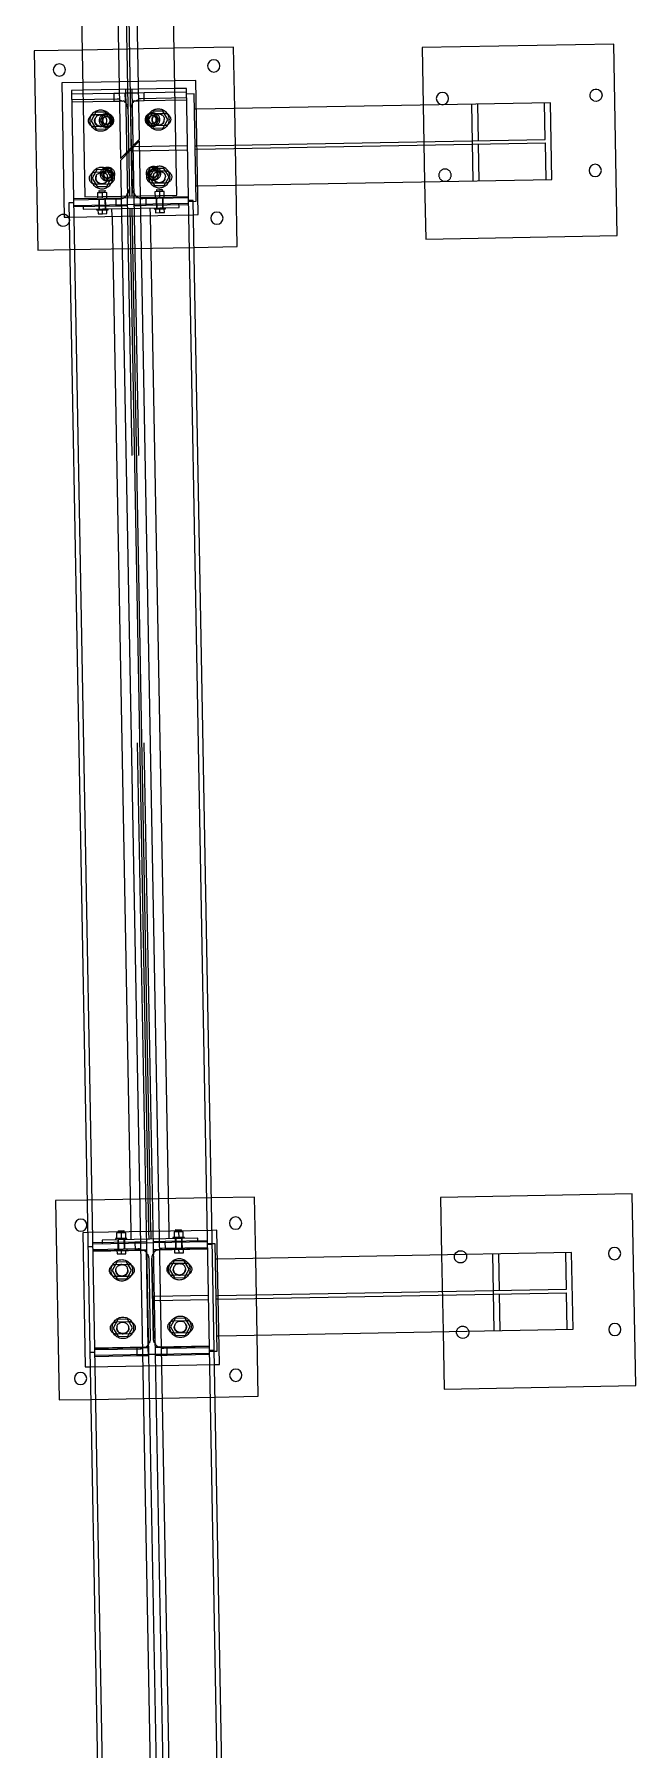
# Model space of a CAD drawing. Header units: millimetres. Extents: x 3476 to 38328, y 1439 to 26921.
# Drawn here: x 18751.9 to 18908.8, y 11278.6 to 11726.1 of the extents above; entities that cross this region are included whole.
import ezdxf

# ---------------------------------------------------------------- set-up
doc = ezdxf.new("R2010")
doc.units = ezdxf.units.MM
doc.header["$LTSCALE"] = 100
doc.header["$MEASUREMENT"] = 0
doc.linetypes.add('ACAD_ISO02W100', pattern=[15, 12, -3])
for name, color, linetype in [('Bouten', 4, 'CONTINUOUS'), ('Platen', 6, 'CONTINUOUS'), ('Profielen', 2, 'CONTINUOUS')]:
    doc.layers.add(name, color=color, linetype=linetype)

msp = doc.modelspace()

# ---------------------------------------------------------------- linework, layer by layer
at = {"layer": 'Bouten', "color": 8, "linetype": 'ACAD_ISO02W100', "ltscale": 0.25}
for p, q in [((18769.84, 11705.02), (18769.03, 11703.56)), ((18769.03, 11703.56), (18769.89, 11702.12)), ((18771.51, 11705.05), (18769.84, 11705.02)), ((18769.89, 11702.12), (18771.57, 11702.15)), ((18772.38, 11703.62), (18771.51, 11705.05)), ((18771.57, 11702.15), (18772.38, 11703.62)), ((18781.83, 11705.24), (18781.02, 11703.78)), ((18781.02, 11703.78), (18781.89, 11702.34)), ((18783.51, 11705.27), (18781.83, 11705.24)), ((18781.89, 11702.34), (18783.56, 11702.37)), ((18784.38, 11703.84), (18783.51, 11705.27)), ((18783.56, 11702.37), (18784.38, 11703.84)), ((18770.09, 11691.03), (18769.28, 11689.56)), ((18769.28, 11689.56), (18770.15, 11688.12)), ((18771.77, 11691.06), (18770.09, 11691.03)), ((18772.63, 11689.62), (18771.77, 11691.06)), ((18771.82, 11688.15), (18772.63, 11689.62)), ((18782.09, 11691.25), (18781.28, 11689.78)), ((18781.28, 11689.78), (18782.14, 11688.34)), ((18783.77, 11691.28), (18782.09, 11691.25)), ((18784.63, 11689.84), (18783.77, 11691.28)), ((18783.82, 11688.37), (18784.63, 11689.84)), ((18770.15, 11688.12), (18771.82, 11688.15)), ((18782.14, 11688.34), (18783.82, 11688.37)), ((18778.11, 11410.97), (18778.14, 11408.97)), ((18778.61, 11383.38), (18778.65, 11381.38)), ((18781.65, 11381.43), (18781.61, 11383.43))]:
    msp.add_line(p, q, dxfattribs=at)
for points in [[(18781.11, 11411.03), (18779.56, 11411), (18778.11, 11410.97), (18767.11, 11410.77)], [(18767.14, 11408.77), (18778.14, 11408.97), (18779.6, 11409), (18781.14, 11409.03)], [(18781.61, 11383.43), (18780.07, 11383.41), (18778.61, 11383.38), (18767.61, 11383.18)], [(18767.65, 11381.18), (18778.65, 11381.38), (18780.11, 11381.41), (18781.65, 11381.43)]]:
    msp.add_lwpolyline(points, dxfattribs=at)
for centre in [(18770.7, 11703.59), (18782.7, 11703.81), (18770.96, 11689.59), (18782.96, 11689.81)]:
    msp.add_circle(centre, 1.85, dxfattribs=at)
at = {"layer": 'Bouten', "color": 8, "linetype": 'ACAD_ISO02W100', "ltscale": 0.25, "extrusion": (5.51888e-15, 5.91091e-16, -1)}
for centre in [(-18770.7, 11703.59), (-18782.7, 11703.81), (-18770.96, 11689.59), (-18782.96, 11689.81)]:
    msp.add_circle(centre, 1, dxfattribs=at)
at = {"layer": 'Platen', "linetype": 'Continuous', "ltscale": 0.25}
for p, q in [((18779.29, 11698.74), (18770.93, 12155.02)), ((18766.02, 12149.93), (18774.38, 11693.65)), ((18764.36, 11721.97), (18751.87, 11721.74)), ((18751.87, 11721.74), (18752.82, 11669.75)), ((18803.86, 11722.69), (18788.36, 11722.41)), ((18804.15, 11706.7), (18803.86, 11722.69)), ((18903.06, 11723.53), (18853.07, 11722.61)), ((18853.07, 11722.61), (18853.34, 11707.6)), ((18903.97, 11673.54), (18903.06, 11723.53)), ((18764.52, 11713.48), (18759.02, 11713.38)), ((18759.02, 11713.38), (18759.66, 11678.38)), ((18764.56, 11711.48), (18761.56, 11711.42)), ((18761.56, 11711.42), (18762.08, 11683.13)), ((18794.01, 11714.02), (18788.52, 11713.92)), ((18791.55, 11711.97), (18788.55, 11711.92)), ((18792.07, 11683.68), (18791.55, 11711.97)), ((18794.66, 11679.02), (18794.01, 11714.02)), ((18774.38, 11693.65), (18779.29, 11698.74)), ((18779.3, 11698.24), (18774.39, 11693.15)), ((18790.11, 11108.34), (18779.3, 11698.24)), ((18774.39, 11693.15), (18785.21, 11103.25)), ((18804.81, 11670.7), (18804.52, 11686.7)), ((18853.71, 11687.61), (18853.98, 11672.62)), ((18762.09, 11682.13), (18760.89, 11682.1)), ((18760.89, 11682.1), (18775.67, 10876.04)), ((18793.29, 11682.7), (18792.09, 11682.68)), ((18808.06, 10876.63), (18793.29, 11682.7)), ((18759.66, 11678.38), (18760.96, 11678.4)), ((18793.36, 11679), (18794.66, 11679.02)), ((18853.98, 11672.62), (18903.97, 11673.54)), ((18752.82, 11669.75), (18761.12, 11669.9)), ((18793.51, 11670.49), (18804.81, 11670.7)), ((18765.66, 11421.95), (18757.36, 11421.8)), ((18757.36, 11421.8), (18758.32, 11369.8)), ((18809.35, 11422.75), (18798.06, 11422.54)), ((18809.65, 11406.75), (18809.35, 11422.75)), ((18907.86, 11423.55), (18857.86, 11422.64)), ((18857.86, 11422.64), (18858.14, 11407.64)), ((18908.77, 11373.56), (18907.86, 11423.55)), ((18765.82, 11413.45), (18764.52, 11413.43)), ((18764.52, 11413.43), (18765.16, 11378.43)), ((18799.51, 11414.07), (18798.21, 11414.04)), ((18800.15, 11379.07), (18799.51, 11414.07)), ((18810.31, 11370.76), (18810.01, 11386.75)), ((18858.51, 11387.64), (18858.78, 11372.65)), ((18765.16, 11378.43), (18766.46, 11378.46)), ((18798.85, 11379.05), (18800.15, 11379.07)), ((18858.78, 11372.65), (18908.77, 11373.56)), ((18758.32, 11369.8), (18766.61, 11369.96)), ((18799.01, 11370.55), (18810.31, 11370.76))]:
    msp.add_line(p, q, dxfattribs=at)
at = {"layer": 'Platen', "color": 8, "linetype": 'ACAD_ISO02W100', "ltscale": 0.25}
for p, q in [((18768.23, 12145.51), (18776.69, 11683.89)), ((18777.44, 11683.91), (18768.98, 12145.52)), ((18788.36, 11722.41), (18764.36, 11721.97)), ((18788.55, 11711.92), (18764.56, 11711.48)), ((18775.68, 11711.68), (18776.2, 11683.38)), ((18777.95, 11683.42), (18777.43, 11711.71)), ((18761.62, 11710.42), (18761.57, 11710.42)), ((18761.6, 11709.02), (18761.64, 11709.02)), ((18761.64, 11709.02), (18773.47, 11709.24)), ((18774.1, 11708.99), (18774.93, 11708.67)), ((18775.7, 11710.68), (18775.61, 11710.68)), ((18777.45, 11710.71), (18775.7, 11710.68)), ((18777.26, 11696.21), (18777.07, 11706.6)), ((18778.29, 11708.73), (18779.1, 11709.08)), ((18779.72, 11709.35), (18791.55, 11709.57)), ((18780.57, 11708.77), (18780.53, 11710.77)), ((18791.57, 11710.97), (18791.53, 11710.97)), ((18791.55, 11709.57), (18791.6, 11709.57)), ((18804.52, 11686.7), (18804.15, 11706.7)), ((18866.38, 11687.84), (18866.01, 11707.83)), ((18867.73, 11698.31), (18867.55, 11707.86)), ((18885.19, 11698.63), (18885.02, 11708.18)), ((18767.89, 11705.74), (18766.66, 11703.51)), ((18766.66, 11703.51), (18767.97, 11701.34)), ((18767.52, 11705.13), (18767.55, 11705.13)), ((18767.55, 11705.13), (18770.79, 11705.19)), ((18770.43, 11705.78), (18767.89, 11705.74)), ((18771.28, 11704.38), (18771.22, 11704.48)), ((18771.25, 11702.72), (18771.3, 11702.81)), ((18771.68, 11703.72), (18771.28, 11704.38)), ((18771.3, 11702.81), (18771.68, 11703.49)), ((18771.86, 11703.61), (18771.31, 11704.53)), ((18771.59, 11702.19), (18771.53, 11702.15)), ((18771.54, 11705.02), (18771.61, 11704.97)), ((18782.1, 11704.58), (18781.72, 11703.9)), ((18781.72, 11703.68), (18782.13, 11703.01)), ((18781.86, 11702.38), (18781.8, 11702.42)), ((18781.81, 11705.2), (18781.87, 11705.24)), ((18782.15, 11704.68), (18782.1, 11704.58)), ((18782.13, 11703.01), (18782.18, 11702.92)), ((18782.52, 11705.4), (18782.55, 11705.41)), ((18782.55, 11705.41), (18785.79, 11705.46)), ((18785.85, 11702.26), (18782.61, 11702.21)), ((18785.43, 11706.06), (18782.89, 11706.01)), ((18786.74, 11703.88), (18785.43, 11706.06)), ((18785.51, 11701.66), (18786.74, 11703.88)), ((18794.15, 11706.52), (18793.65, 11706.51)), ((18770.85, 11701.99), (18767.61, 11701.93)), ((18767.97, 11701.34), (18770.51, 11701.38)), ((18782.97, 11701.61), (18785.51, 11701.66)), ((18794.33, 11696.97), (18885.19, 11698.63)), ((18794.34, 11696.07), (18885.21, 11697.74)), ((18885.38, 11688.19), (18885.21, 11697.74)), ((18777.45, 11685.81), (18777.27, 11695.71)), ((18793.83, 11696.96), (18794.33, 11696.97)), ((18794.34, 11696.07), (18793.84, 11696.06)), ((18867.92, 11687.87), (18867.74, 11697.41)), ((18768.17, 11690.74), (18766.93, 11688.52)), ((18767.83, 11690.13), (18770.1, 11690.17)), ((18770.71, 11690.79), (18768.17, 11690.74)), ((18770.1, 11690.17), (18770.17, 11690.18)), ((18770.17, 11690.18), (18771.07, 11690.19)), ((18770.8, 11690.63), (18770.71, 11690.79)), ((18770.84, 11690.57), (18770.8, 11690.63)), ((18771.76, 11689.03), (18770.84, 11690.57)), ((18771.64, 11690.31), (18771.52, 11690.46)), ((18771.8, 11688.97), (18771.76, 11689.03)), ((18772.02, 11688.61), (18771.8, 11688.97)), ((18771.88, 11689.97), (18771.88, 11689.98)), ((18771.97, 11689.82), (18771.88, 11689.98)), ((18771.88, 11689.97), (18771.91, 11689.96)), ((18782.13, 11689.15), (18781.93, 11688.79)), ((18782.02, 11690.17), (18781.94, 11690)), ((18782.04, 11690.2), (18782.02, 11690.17)), ((18782.02, 11690.17), (18782.02, 11690.16)), ((18782.02, 11690.16), (18782.02, 11690.16)), ((18783.04, 11690.79), (18782.17, 11689.22)), ((18782.36, 11690.66), (18782.22, 11690.48)), ((18782.83, 11690.41), (18783.72, 11690.42)), ((18783.07, 11690.86), (18783.04, 11690.79)), ((18783.16, 11691.02), (18783.07, 11690.86)), ((18785.7, 11691.06), (18783.16, 11691.02)), ((18783.8, 11690.43), (18786.06, 11690.47)), ((18787.02, 11688.88), (18785.7, 11691.06)), ((18785.79, 11686.66), (18787.02, 11688.88)), ((18766.93, 11688.52), (18768.25, 11686.34)), ((18771.12, 11686.99), (18767.89, 11686.93)), ((18768.25, 11686.34), (18770.79, 11686.38)), ((18768.35, 11684.72), (18768.37, 11683.24)), ((18768.74, 11685.25), (18768.75, 11684.73)), ((18769.55, 11684.74), (18769.57, 11683.26)), ((18770.35, 11684.76), (18770.34, 11685.28)), ((18770.77, 11683.29), (18770.75, 11684.77)), ((18770.9, 11688.16), (18770.98, 11688.59)), ((18776.17, 11684.7), (18775.85, 11683.88)), ((18778.28, 11683.92), (18777.92, 11684.73)), ((18786.12, 11687.27), (18782.89, 11687.21)), ((18783.24, 11686.61), (18785.79, 11686.66)), ((18783.34, 11685), (18783.37, 11683.52)), ((18783.73, 11685.52), (18783.74, 11685)), ((18784.54, 11685.02), (18784.57, 11683.54)), ((18785.34, 11685.03), (18785.33, 11685.55)), ((18785.77, 11683.56), (18785.74, 11685.04)), ((18794.02, 11686.51), (18794.52, 11686.52)), ((18762.08, 11683.13), (18762.12, 11683.13)), ((18762.12, 11682.83), (18762.08, 11682.83)), ((18762.11, 11681.43), (18762.15, 11681.43)), ((18773.95, 11683.04), (18762.12, 11682.83)), ((18762.15, 11681.43), (18776.14, 11681.68)), ((18764.61, 11681.47), (18764.62, 11680.47)), ((18764.62, 11680.47), (18789.62, 11680.93)), ((18768.07, 11683.24), (18768.08, 11682.94)), ((18768.12, 11680.54), (18768.13, 11680.24)), ((18768.47, 11680.24), (18768.49, 11679.24)), ((18768.68, 11682.95), (18768.71, 11681.55)), ((18768.71, 11681.55), (18768.72, 11680.55)), ((18768.78, 11682.95), (18768.82, 11680.55)), ((18769.65, 11679.26), (18769.63, 11680.26)), ((18770.42, 11680.58), (18770.38, 11682.98)), ((18770.51, 11681.58), (18770.48, 11682.98)), ((18770.52, 11680.58), (18770.51, 11681.58)), ((18770.81, 11679.29), (18770.79, 11680.29)), ((18771.08, 11682.99), (18771.07, 11683.29)), ((18771.13, 11680.29), (18771.12, 11680.59)), ((18773.11, 11683.33), (18773.15, 11681.33)), ((18774.56, 11683.86), (18779.56, 11683.95)), ((18779.57, 11683.45), (18774.57, 11683.36)), ((18774.67, 11683.36), (18774.57, 11683.31)), ((18791.17, 10866.32), (18776.2, 11683.38)), ((18776.23, 11681.69), (18777.98, 11681.72)), ((18792.92, 10866.35), (18777.95, 11683.42)), ((18778.06, 11681.72), (18792.06, 11681.98)), ((18779.57, 11683.41), (18779.47, 11683.45)), ((18792.03, 11683.38), (18780.2, 11683.16)), ((18781.07, 11681.47), (18781.03, 11683.47)), ((18783.07, 11683.51), (18783.08, 11683.21)), ((18783.12, 11680.81), (18783.13, 11680.51)), ((18783.47, 11680.52), (18783.49, 11679.52)), ((18783.68, 11683.22), (18783.7, 11681.82)), ((18783.7, 11681.82), (18783.72, 11680.82)), ((18783.78, 11683.22), (18783.82, 11680.82)), ((18784.64, 11679.54), (18784.63, 11680.54)), ((18785.42, 11680.85), (18785.38, 11683.25)), ((18785.5, 11681.86), (18785.48, 11683.26)), ((18785.52, 11680.86), (18785.5, 11681.86)), ((18785.8, 11679.56), (18785.78, 11680.56)), ((18786.08, 11683.27), (18786.07, 11683.57)), ((18786.13, 11680.57), (18786.12, 11680.87)), ((18789.62, 11680.93), (18789.6, 11681.93)), ((18792.03, 11683.68), (18792.07, 11683.68)), ((18792.08, 11683.38), (18792.03, 11683.38)), ((18792.06, 11681.98), (18792.1, 11681.98)), ((18761.12, 11669.9), (18793.51, 11670.49)), ((18798.06, 11422.54), (18765.66, 11421.95)), ((18794.55, 11411.98), (18769.55, 11411.52)), ((18769.55, 11411.52), (18769.57, 11410.52)), ((18773.05, 11411.88), (18773.05, 11411.58)), ((18773.32, 11413.37), (18773.35, 11411.89)), ((18773.65, 11411.59), (18773.67, 11410.59)), ((18773.71, 11413.89), (18773.72, 11413.37)), ((18773.75, 11411.59), (18773.8, 11409.19)), ((18774.52, 11413.39), (18774.55, 11411.91)), ((18775.32, 11413.4), (18775.31, 11413.92)), ((18775.4, 11409.22), (18775.35, 11411.62)), ((18775.47, 11410.63), (18775.45, 11411.63)), ((18775.61, 11411.93), (18775.75, 11411.93)), ((18775.75, 11411.93), (18775.72, 11413.41)), ((18776.05, 11411.64), (18776.05, 11411.94)), ((18788.05, 11412.16), (18788.05, 11411.86)), ((18788.32, 11413.64), (18788.35, 11412.16)), ((18788.35, 11412.16), (18788.48, 11412.16)), ((18788.65, 11411.87), (18788.67, 11410.87)), ((18788.71, 11414.17), (18788.72, 11413.65)), ((18788.75, 11411.87), (18788.79, 11409.47)), ((18789.52, 11413.66), (18789.54, 11412.18)), ((18790.32, 11413.68), (18790.31, 11414.2)), ((18790.39, 11409.5), (18790.35, 11411.9)), ((18790.47, 11410.9), (18790.45, 11411.9)), ((18790.61, 11412.2), (18790.74, 11412.21)), ((18790.74, 11412.21), (18790.72, 11413.69)), ((18791.05, 11411.91), (18791.04, 11412.21)), ((18794.57, 11410.98), (18794.55, 11411.98)), ((18767.09, 11409.77), (18765.89, 11409.75)), ((18767.11, 11410.47), (18767.07, 11410.47)), ((18767.1, 11409.07), (18767.14, 11409.07)), ((18781.11, 11410.73), (18767.11, 11410.47)), ((18781.1, 11408.83), (18767.11, 11408.57)), ((18767.14, 11409.07), (18778.97, 11409.29)), ((18773.1, 11409.18), (18773.1, 11408.88)), ((18773.44, 11408.89), (18773.46, 11407.89)), ((18773.67, 11410.59), (18773.7, 11409.19)), ((18774.62, 11407.91), (18774.6, 11408.91)), ((18775.5, 11409.23), (18775.47, 11410.63)), ((18775.78, 11407.93), (18775.76, 11408.93)), ((18776.1, 11408.94), (18776.1, 11409.24)), ((18779.6, 11409.04), (18779.7, 11409)), ((18779.7, 11409), (18780.19, 11408.81)), ((18781.57, 11383.63), (18781.1, 11408.83)), ((18781.2, 11410.73), (18781.11, 11410.73)), ((18781.12, 11408.02), (18781.25, 11407.72)), ((18782.94, 11410.76), (18781.2, 11410.73)), ((18783, 11407.75), (18783.12, 11408.05)), ((18797.03, 11411.02), (18783.03, 11410.76)), ((18797.1, 11409.12), (18783.1, 11408.87)), ((18784.02, 11408.88), (18784.5, 11409.09)), ((18784.5, 11409.09), (18784.6, 11409.13)), ((18785.22, 11409.4), (18797.05, 11409.62)), ((18786.06, 11409.12), (18786.02, 11411.12)), ((18788.09, 11409.46), (18788.1, 11409.16)), ((18788.44, 11409.16), (18788.46, 11408.16)), ((18788.67, 11410.87), (18788.69, 11409.47)), ((18789.62, 11408.18), (18789.6, 11409.18)), ((18790.49, 11409.5), (18790.47, 11410.9)), ((18790.78, 11408.21), (18790.76, 11409.21)), ((18791.1, 11409.21), (18791.09, 11409.51)), ((18797.07, 11411.02), (18797.03, 11411.02)), ((18797.05, 11409.62), (18797.09, 11409.62)), ((18799.08, 11410.56), (18797.08, 11410.52)), ((18798.28, 11410.34), (18797.08, 11410.32)), ((18799.59, 11382.56), (18799.08, 11410.56)), ((18858.14, 11407.64), (18858.51, 11387.64)), ((18871.88, 11387.89), (18871.51, 11407.89)), ((18873.23, 11398.37), (18873.05, 11407.91)), ((18890.69, 11398.69), (18890.51, 11408.23)), ((18773.39, 11405.79), (18772.16, 11403.56)), ((18772.16, 11403.56), (18773.47, 11401.39)), ((18773.02, 11405.18), (18773.05, 11405.18)), ((18773.05, 11405.18), (18776.29, 11405.24)), ((18775.93, 11405.84), (18773.39, 11405.79)), ((18777.24, 11403.66), (18775.93, 11405.84)), ((18776.01, 11401.43), (18777.24, 11403.66)), ((18781.72, 11406.64), (18782.1, 11385.84)), ((18782.95, 11385.86), (18782.57, 11406.66)), ((18782.57, 11406.66), (18782.95, 11385.86)), ((18788.39, 11406.06), (18787.15, 11403.84)), ((18787.15, 11403.84), (18788.47, 11401.66)), ((18788.02, 11405.46), (18788.05, 11405.46)), ((18788.05, 11405.46), (18791.29, 11405.51)), ((18791.34, 11402.32), (18788.11, 11402.26)), ((18790.93, 11406.11), (18788.39, 11406.06)), ((18792.24, 11403.93), (18790.93, 11406.11)), ((18791.01, 11401.71), (18792.24, 11403.93)), ((18799.65, 11406.57), (18799.15, 11406.56)), ((18810.01, 11386.75), (18809.65, 11406.75)), ((18776.35, 11402.04), (18773.11, 11401.98)), ((18773.47, 11401.39), (18776.01, 11401.43)), ((18788.47, 11401.66), (18791.01, 11401.71)), ((18799.82, 11397.02), (18890.69, 11398.69)), ((18783.2, 11396.77), (18782.83, 11396.76)), ((18782.83, 11396.76), (18782.84, 11395.76)), ((18782.84, 11395.76), (18783.22, 11395.77)), ((18783.33, 11396.77), (18783.2, 11396.77)), ((18783.22, 11395.77), (18783.34, 11395.77)), ((18797.32, 11397.02), (18783.33, 11396.77)), ((18783.34, 11395.77), (18797.34, 11396.02)), ((18799.32, 11397.01), (18799.82, 11397.02)), ((18799.84, 11396.12), (18799.34, 11396.11)), ((18799.84, 11396.12), (18890.7, 11397.79)), ((18873.42, 11387.92), (18873.24, 11397.47)), ((18890.88, 11388.24), (18890.7, 11397.79)), ((18773.66, 11390.79), (18772.43, 11388.57)), ((18773.33, 11390.18), (18776.56, 11390.24)), ((18776.2, 11390.84), (18773.66, 11390.79)), ((18777.52, 11388.66), (18776.2, 11390.84)), ((18788.66, 11391.07), (18787.43, 11388.84)), ((18788.32, 11390.46), (18791.56, 11390.52)), ((18791.2, 11391.11), (18788.66, 11391.07)), ((18792.51, 11388.93), (18791.2, 11391.11)), ((18791.28, 11386.71), (18792.51, 11388.93)), ((18772.43, 11388.57), (18773.74, 11386.39)), ((18776.62, 11387.04), (18773.39, 11386.98)), ((18773.74, 11386.39), (18776.29, 11386.43)), ((18776.29, 11386.43), (18777.52, 11388.66)), ((18781.67, 11384.75), (18781.55, 11384.44)), ((18783.55, 11384.48), (18783.42, 11384.78)), ((18787.43, 11388.84), (18788.74, 11386.66)), ((18791.62, 11387.32), (18788.38, 11387.26)), ((18788.74, 11386.66), (18791.28, 11386.71)), ((18799.52, 11386.56), (18800.02, 11386.57)), ((18767.59, 11382.18), (18766.39, 11382.15)), ((18767.57, 11383.38), (18781.57, 11383.63)), ((18767.62, 11382.88), (18767.58, 11382.88)), ((18767.6, 11381.48), (18767.64, 11381.48)), ((18779.45, 11383.09), (18767.62, 11382.88)), ((18767.64, 11381.48), (18781.64, 11381.73)), ((18780.17, 11383.41), (18780.07, 11383.36)), ((18780.65, 11383.62), (18780.17, 11383.41)), ((18781.73, 11381.74), (18783.48, 11381.77)), ((18783.48, 11381.77), (18783.56, 11381.77)), ((18783.56, 11381.77), (18797.56, 11382.03)), ((18783.57, 11383.67), (18797.56, 11383.93)), ((18784.97, 11383.5), (18784.48, 11383.69)), ((18785.07, 11383.46), (18784.97, 11383.5)), ((18797.53, 11383.43), (18785.7, 11383.21)), ((18797.57, 11383.43), (18797.53, 11383.43)), ((18797.56, 11382.03), (18797.6, 11382.03)), ((18798.79, 11382.75), (18797.59, 11382.73)), ((18797.59, 11382.53), (18799.59, 11382.56)), ((18766.61, 11369.96), (18799.01, 11370.55))]:
    msp.add_line(p, q, dxfattribs=at)
for points in [[(18791.53, 11710.97), (18780.53, 11710.77), (18779.07, 11710.74), (18777.53, 11710.71)], [(18777.57, 11708.71), (18779.11, 11708.74), (18780.57, 11708.77), (18791.57, 11708.97)], [(18771.22, 11704.48), (18770.88, 11705.04), (18770.64, 11705.43), (18770.43, 11705.78)], [(18770.43, 11705.78), (18770.64, 11705.43), (18770.88, 11705.04), (18771.22, 11704.48)], [(18770.51, 11701.38), (18770.71, 11701.74), (18770.93, 11702.14), (18771.25, 11702.72)], [(18771.68, 11703.49), (18771.74, 11703.61), (18771.68, 11703.72)], [(18781.72, 11703.9), (18781.66, 11703.79), (18781.72, 11703.68)], [(18782.89, 11706.01), (18782.69, 11705.66), (18782.47, 11705.26), (18782.15, 11704.68)], [(18782.18, 11702.92), (18782.52, 11702.35), (18782.76, 11701.96), (18782.97, 11701.61)], [(18770.75, 11684.77), (18769.55, 11684.74), (18768.35, 11684.72)], [(18770.79, 11686.38), (18771.61, 11687.86), (18771.77, 11688.15)], [(18782.2, 11688.34), (18782.37, 11688.06), (18783.24, 11686.61)], [(18785.74, 11685.04), (18784.54, 11685.02), (18783.34, 11685)], [(18762.15, 11681.13), (18773.15, 11681.33), (18774.61, 11681.36), (18776.15, 11681.38)], [(18778.07, 11681.42), (18779.61, 11681.45), (18781.07, 11681.47), (18792.07, 11681.68)], [(18768.49, 11679.24), (18769.65, 11679.26), (18770.81, 11679.29)], [(18783.49, 11679.52), (18784.64, 11679.54), (18785.8, 11679.56)], [(18775.72, 11413.41), (18774.52, 11413.39), (18773.32, 11413.37)], [(18797.02, 11411.32), (18786.02, 11411.12), (18784.56, 11411.09), (18783.02, 11411.06)], [(18790.72, 11413.69), (18789.52, 11413.66), (18788.32, 11413.64)], [(18773.46, 11407.89), (18774.62, 11407.91), (18775.78, 11407.93)], [(18783.06, 11409.06), (18784.6, 11409.09), (18786.06, 11409.12), (18797.06, 11409.32)], [(18788.46, 11408.16), (18789.62, 11408.18), (18790.78, 11408.21)]]:
    msp.add_lwpolyline(points, dxfattribs=at)
at = {"layer": 'Platen', "linetype": 'Continuous', "ltscale": 0.25, "extrusion": (6.81364e-14, 9.8128e-14, -1)}
for centre in [(-18758.4, 11716.76, 0), (-18798.68, 11717.81, 0), (-18804.43, 11376.25, 0)]:
    msp.add_circle(centre, 1.6, dxfattribs=at)
at = {"layer": 'Platen', "color": 8, "linetype": 'ACAD_ISO02W100', "ltscale": 0.25}
for centre in [(18784.21, 11703.83), (18769.2, 11703.56), (18774.7, 11403.61), (18789.7, 11403.89), (18774.97, 11388.61), (18789.97, 11388.89)]:
    msp.add_circle(centre, 2.8, dxfattribs=at)
at = {"layer": 'Platen', "linetype": 'Continuous', "ltscale": 0.25, "extrusion": (5.51888e-15, 5.91091e-16, -1)}
for centre in [(-18858.35, 11709.31), (-18898.21, 11690.55), (-18764, 11415.41), (-18804.39, 11415.96), (-18763.94, 11375.4)]:
    msp.add_circle(centre, 1.6, dxfattribs=at)
at = {"layer": 'Platen', "color": 8, "linetype": 'ACAD_ISO02W100', "ltscale": 0.25, "extrusion": (5.51888e-15, 5.91091e-16, -1)}
msp.add_circle((-18859.02, 11689.32), 1.6, dxfattribs=at)
at = {"layer": 'Platen', "linetype": 'Continuous', "ltscale": 0.25, "extrusion": (-5.70987e-14, -9.69458e-14, -1)}
for centre in [(-18799.52, 11678.11, 0), (-18903.33, 11388.19, 0)]:
    msp.add_circle(centre, 1.6, dxfattribs=at)
at = {"layer": 'Platen', "linetype": 'Continuous', "ltscale": 0.25, "extrusion": (2.60442e-14, 1.14666e-13, -1)}
msp.add_circle((-18903.26, 11407.99, 0), 1.6, dxfattribs=at)
at = {"layer": 'Platen', "linetype": 'Continuous', "ltscale": 0.25, "extrusion": (5.51888e-15, 5.91091e-16, -1)}
for centre, start, end in [((-18898.44, 11710.16), 291.45, 111.45), ((-18898.39, 11710.18), 113.5169, 288.9131), ((-18759.42, 11677.57), 187.8273, 98.1803), ((-18759.42, 11677.57), 148.0116, 170.0727), ((-18863.63, 11387.45), 168.577, 9.323)]:
    msp.add_arc(centre, 1.6, start, end, dxfattribs=at)
at = {"layer": 'Platen', "color": 8, "linetype": 'ACAD_ISO02W100', "ltscale": 0.25, "extrusion": (1.3885e-13, 3.39941e-13, -1)}
for start, end in [(88.95, 103.311), (123.547, 178.95)]:
    msp.add_arc((-18773.52, 11706.54, 0), 2.7, start, end, dxfattribs=at)
at = {"layer": 'Platen', "color": 8, "linetype": 'ACAD_ISO02W100', "ltscale": 0.25, "extrusion": (-4.01701e-13, 1.60589e-13, -1)}
msp.add_arc((-18779.77, 11706.65, 0), 2.7, 358.95, 54.353, dxfattribs=at)
at = {"layer": 'Platen', "color": 8, "linetype": 'ACAD_ISO02W100', "ltscale": 0.25, "extrusion": (-1.69294e-13, 4.01675e-13, -1)}
msp.add_arc((-18779.77, 11706.65, 0), 2.7, 74.589, 88.95, dxfattribs=at)
at = {"layer": 'Platen', "color": 8, "linetype": 'ACAD_ISO02W100', "ltscale": 0.25, "extrusion": (2.60442e-14, 1.14666e-13, -1)}
for centre, start, end in [((-18767.6, 11703.53, 0), 270.6051, 87.2657), ((-18782.55, 11703.8, 0), 269.0578, 291.45), ((-18773.09, 11403.58, 0), 270.6051, 87.2657), ((-18788.09, 11403.86, 0), 270.6051, 87.2657)]:
    msp.add_arc(centre, 1.6, start, end, dxfattribs=at)
at = {"layer": 'Platen', "color": 8, "linetype": 'ACAD_ISO02W100', "ltscale": 0.25, "extrusion": (5.51888e-15, 5.91091e-16, -1)}
for centre, radius, start, end in [((-18769.2, 11703.56), 1.5, 66.4353, 43.9353), ((-18769.2, 11703.56), 1.5, 113.0704, 133.9354), ((-18769.2, 11703.56), 1.5, 244.8291, 246.4354), ((-18782.7, 11703.81), 1.1, 358.95, 359.0802), ((-18784.2, 11703.84), 1.5, 178.9353, 133.9354), ((-18782.7, 11703.81), 1.1, 88.7639, 88.95), ((-18782.7, 11703.81), 1.1, 268.95, 269.1069), ((-18784.2, 11703.84), 1.5, 64.8291, 66.4354), ((-18782.7, 11703.81), 1.1, 178.7905, 178.95), ((-18767.83, 11688.53), 1.6, 268.95, 88.95), ((-18769.48, 11688.56), 1.5, 201.4354, 21.4354), ((-18769.48, 11688.56), 1.5, 43.9354, 133.9354), ((-18769.48, 11688.56), 1.5, 111.4354, 111.5819), ((-18769.48, 11688.56), 1.5, 156.4354, 178.9354), ((-18771.13, 11688.59), 1.6, 88.95, 118.5258), ((-18771.13, 11688.59), 1.6, 119.7842, 268.95), ((-18782.82, 11688.81), 1.6, 268.95, 58.1158), ((-18782.96, 11689.81), 1.1, 358.95, 359.0802), ((-18782.82, 11688.81), 1.6, 59.3695, 88.95), ((-18784.47, 11688.84), 1.5, 178.9355, 21.4353), ((-18784.47, 11688.84), 1.5, 355.3776, 358.9354), ((-18784.47, 11688.84), 1.5, 43.9354, 133.9354), ((-18784.47, 11688.84), 1.5, 66.4354, 66.956), ((-18782.96, 11689.81), 1.1, 178.7905, 178.95), ((-18786.12, 11688.87), 1.6, 88.95, 268.95), ((-18759.42, 11677.57), 1.6, 98.1803, 148.0116), ((-18759.42, 11677.57), 1.6, 170.0727, 187.8273), ((-18779.02, 11406.59), 2.7, 88.95, 103.311), ((-18779.02, 11406.59), 2.7, 117.7028, 145.7952), ((-18779.02, 11406.59), 2.7, 153.1768, 178.95), ((-18785.27, 11406.7), 2.7, 358.95, 24.7232), ((-18785.27, 11406.7), 2.7, 32.1048, 60.1972), ((-18785.27, 11406.7), 2.7, 74.589, 88.95), ((-18774.7, 11403.61), 1.5, 156.4354, 358.9354), ((-18774.7, 11403.61), 1.5, 43.9354, 111.4354), ((-18788.05, 11403.86), 1.6, 358.95, 359.0276), ((-18789.7, 11403.89), 1.5, 178.9354, 43.9354), ((-18789.7, 11403.89), 1.5, 66.4354, 111.4354), ((-18791.35, 11403.92), 1.6, 178.813, 178.95), ((-18773.32, 11388.58), 1.6, 268.95, 88.95), ((-18774.97, 11388.61), 1.5, 43.9354, 21.4354), ((-18774.97, 11388.61), 1.5, 156.4354, 178.9354), ((-18776.62, 11388.64), 1.6, 88.95, 268.95), ((-18788.32, 11388.86), 1.6, 268.95, 88.95), ((-18789.97, 11388.89), 1.5, 133.9355, 111.4355), ((-18791.62, 11388.92), 1.6, 88.95, 268.95), ((-18791.62, 11388.92), 1.6, 178.813, 178.95), ((-18863.63, 11387.45), 1.6, 9.323, 168.577), ((-18788.32, 11388.86), 1.6, 358.95, 359.0276)]:
    msp.add_arc(centre, radius, start, end, dxfattribs=at)
at = {"layer": 'Platen', "color": 8, "linetype": 'ACAD_ISO02W100', "ltscale": 0.25, "extrusion": (-5.08824e-11, -1.09746e-12, -1)}
msp.add_arc((-18770.7, 11703.59, 0), 1.1, 88.7639, 88.95, dxfattribs=at)
at = {"layer": 'Platen', "color": 8, "linetype": 'ACAD_ISO02W100', "ltscale": 0.25, "extrusion": (-6.03776e-11, -9.40735e-13, -1)}
msp.add_arc((-18770.7, 11703.59, 0), 1.1, 268.95, 269.1069, dxfattribs=at)
at = {"layer": 'Platen', "color": 8, "linetype": 'ACAD_ISO02W100', "ltscale": 0.25, "extrusion": (-1.50065e-14, -1.13484e-13, -1)}
for centre, end in [((-18770.85, 11703.59, 0), 111.45), ((-18785.85, 11703.87, 0), 268.95), ((-18776.35, 11403.64, 0), 268.95), ((-18791.35, 11403.92, 0), 268.95)]:
    msp.add_arc(centre, 1.6, 88.95, end, dxfattribs=at)
at = {"layer": 'Platen', "color": 8, "linetype": 'ACAD_ISO02W100', "ltscale": 0.25, "extrusion": (-1.91728e-14, 1.13837e-13, -1)}
msp.add_arc((-18770.85, 11703.59), 1.6, 246.45, 268.95, dxfattribs=at)
at = {"layer": 'Platen', "color": 8, "linetype": 'ACAD_ISO02W100', "ltscale": 0.25, "extrusion": (-5.70987e-14, -9.69458e-14, -1)}
msp.add_arc((-18770.85, 11703.59, 0), 1.6, 118.6242, 239.2734, dxfattribs=at)
at = {"layer": 'Platen', "color": 8, "linetype": 'ACAD_ISO02W100', "ltscale": 0.25, "extrusion": (6.81364e-14, 9.8128e-14, -1)}
msp.add_arc((-18782.55, 11703.8, 0), 1.6, 298.6241, 59.2734, dxfattribs=at)
at = {"layer": 'Platen', "color": 8, "linetype": 'ACAD_ISO02W100', "ltscale": 0.25, "extrusion": (1.19594e-13, -1.99342e-14, -1)}
msp.add_arc((-18782.55, 11703.8, 0), 1.6, 358.95, 359.0276, dxfattribs=at)
at = {"layer": 'Platen', "color": 8, "linetype": 'ACAD_ISO02W100', "ltscale": 0.25, "extrusion": (3.02106e-14, -1.12655e-13, -1)}
msp.add_arc((-18782.55, 11703.8), 1.6, 66.45, 88.813, dxfattribs=at)
at = {"layer": 'Platen', "color": 8, "linetype": 'ACAD_ISO02W100', "ltscale": 0.25, "extrusion": (7.22886e-14, 1.04654e-13, -1)}
msp.add_arc((-18784.2, 11703.84, 0), 1.5, 291.4354, 293.0703, dxfattribs=at)
at = {"layer": 'Platen', "color": 8, "linetype": 'ACAD_ISO02W100', "ltscale": 0.25, "extrusion": (-1.07727e-13, -2.41006e-14, -1)}
for centre, start, end in [((-18785.85, 11703.87, 0), 178.813, 178.95), ((-18863.06, 11407.16, 0), 157.9689, 313.4554)]:
    msp.add_arc(centre, 1.6, start, end, dxfattribs=at)
at = {"layer": 'Platen', "color": 8, "linetype": 'ACAD_ISO02W100', "ltscale": 0.25}
for centre, start, end in [((18769.48, 11688.56), 42.9011, 26.7151), ((18769.48, 11688.56), 31.3829, 38.2463), ((18784.47, 11688.84), 155.3974, 139.2013), ((18784.47, 11688.84), 143.8829, 150.7464)]:
    msp.add_arc(centre, 2.8, start, end, dxfattribs=at)
at = {"layer": 'Platen', "color": 8, "linetype": 'ACAD_ISO02W100', "ltscale": 0.25, "extrusion": (1.54364e-12, -8.39214e-11, -1)}
msp.add_arc((-18782.82, 11688.81, 0), 1.6, 358.95, 359.0276, dxfattribs=at)
at = {"layer": 'Platen', "color": 8, "linetype": 'ACAD_ISO02W100', "ltscale": 0.25, "extrusion": (8.77189e-13, -4.75589e-11, -1)}
msp.add_arc((-18786.12, 11688.87, 0), 1.6, 178.813, 178.95, dxfattribs=at)
at = {"layer": 'Platen', "color": 8, "linetype": 'ACAD_ISO02W100', "ltscale": 0.25, "extrusion": (-0.018325, 0.999832, -4.54853e-13)}
for centre, start in [((-18980.52, 0, 11339.35), 337.5), ((-18980.52, 0, 11339.35), 157.5), ((-18995.52, 0, 11339.35), 337.5), ((-18995.52, 0, 11339.35), 157.5), ((-18980.52, 0, 11067.95), 337.5), ((-18980.52, 0, 11067.95), 157.5), ((-18995.52, 0, 11067.95), 157.5)]:
    msp.add_arc(centre, 0.8, start, 202.5, dxfattribs=at)
at = {"layer": 'Platen', "color": 8, "linetype": 'ACAD_ISO02W100', "ltscale": 0.25, "extrusion": (0.018325, -0.999832, -4.55832e-13)}
for centre in [(18980.52, 0, -11339.35), (18995.52, 0, -11339.35), (18980.52, 0, -11067.95), (18995.52, 0, -11067.95)]:
    msp.add_arc(centre, 0.8, 157.5, 202.5, dxfattribs=at)
at = {"layer": 'Platen', "color": 8, "linetype": 'ACAD_ISO02W100', "ltscale": 0.25, "extrusion": (-1.98091e-13, 8.05901e-14, -1)}
msp.add_arc((-18773.9, 11685.74, 0), 2.7, 178.95, 204.7233, dxfattribs=at)
at = {"layer": 'Platen', "color": 8, "linetype": 'ACAD_ISO02W100', "ltscale": 0.25, "extrusion": (2.06061e-13, 8.79974e-14, -1)}
msp.add_arc((-18780.15, 11685.86, 0), 2.7, 333.1767, 358.95, dxfattribs=at)
at = {"layer": 'Platen', "color": 8, "linetype": 'ACAD_ISO02W100', "ltscale": 0.25, "extrusion": (-0.018325, 0.999832, 5.57333e-13)}
for centre, start, end in [((-18980.52, 0, 11334.35), 348.75, 191.25), ((-18980.52, 0, 11334.35), 348.75, 11.25), ((-18980.52, 0, 11334.35), 168.75, 191.25), ((-18995.52, 0, 11334.35), 348.75, 191.25), ((-18995.52, 0, 11334.35), 348.75, 11.25), ((-18995.52, 0, 11334.35), 168.75, 191.25)]:
    msp.add_arc(centre, 1.5, start, end, dxfattribs=at)
at = {"layer": 'Platen', "color": 8, "linetype": 'ACAD_ISO02W100', "ltscale": 0.25, "extrusion": (-8.18874e-14, 2.01133e-13, -1)}
for start, end in [(254.589, 268.95), (223.95, 252.1575)]:
    msp.add_arc((-18773.9, 11685.74), 2.7, start, end, dxfattribs=at)
at = {"layer": 'Platen', "color": 8, "linetype": 'ACAD_ISO02W100', "ltscale": 0.25, "extrusion": (8.55178e-14, 2.04201e-13, -1)}
for start, end in [(285.7425, 313.95), (268.95, 283.311)]:
    msp.add_arc((-18780.15, 11685.86, 0), 2.7, start, end, dxfattribs=at)
at = {"layer": 'Platen', "color": 8, "linetype": 'ACAD_ISO02W100', "ltscale": 0.25, "extrusion": (0.018325, -0.999832, 6.67862e-13)}
for centre, start, end in [((18980.52, 0, -11065.95), 45.0001, 191.2499), ((18995.52, 0, -11065.95), 45, 135)]:
    msp.add_arc(centre, 1.5, start, end, dxfattribs=at)
at = {"layer": 'Platen', "color": 8, "linetype": 'ACAD_ISO02W100', "ltscale": 0.25, "extrusion": (0.018325, -0.999832, 5.56353e-13)}
for centre, start, end in [((18980.52, 0, -11065.95), 168.75, 191.25), ((18980.52, 0, -11065.95), 348.75, 33.75), ((18980.52, 0, -11065.95), 348.75, 11.25), ((18995.52, 0, -11065.95), 168.75, 191.25), ((18995.52, 0, -11065.95), 348.75, 33.75), ((18995.52, 0, -11065.95), 348.75, 11.25)]:
    msp.add_arc(centre, 1.5, start, end, dxfattribs=at)
at = {"layer": 'Platen', "color": 8, "linetype": 'ACAD_ISO02W100', "ltscale": 0.25, "extrusion": (0.018325, -0.999832, 2.16665e-12)}
msp.add_arc((18995.52, 0, -11065.95), 1.5, 146.25, 191.25, dxfattribs=at)
at = {"layer": 'Platen', "color": 8, "linetype": 'ACAD_ISO02W100', "ltscale": 0.25, "extrusion": (-0.018325, 0.999832, -9.30332e-14)}
msp.add_arc((-18995.52, 0, 11067.95), 0.8, 337.5, 202.5, dxfattribs=at)
at = {"layer": 'Platen', "color": 8, "linetype": 'ACAD_ISO02W100', "ltscale": 0.25, "extrusion": (1.00696e-13, 6.67407e-14, -1)}
msp.add_arc((-18863.07, 11407.14, 0), 1.6, 314.1699, 20.4718, dxfattribs=at)
at = {"layer": 'Platen', "linetype": 'Continuous', "ltscale": 0.25, "extrusion": (1.03056e-13, -6.20265e-14, -1)}
msp.add_arc((-18863.07, 11407.15, 0), 1.6, 21.45, 156.45, dxfattribs=at)
at = {"layer": 'Platen', "color": 8, "linetype": 'ACAD_ISO02W100', "ltscale": 0.25, "extrusion": (7.33889e-14, -2.60752e-14, -1)}
for start, end in [(178.95, 204.7232), (212.1048, 240.1971)]:
    msp.add_arc((-18779.4, 11385.79, 0), 2.7, start, end, dxfattribs=at)
at = {"layer": 'Platen', "color": 8, "linetype": 'ACAD_ISO02W100', "ltscale": 0.25, "extrusion": (-1.28176e-13, -5.76798e-14, -1)}
msp.add_arc((-18785.65, 11385.91, 0), 2.7, 333.1768, 358.95, dxfattribs=at)
at = {"layer": 'Platen', "color": 8, "linetype": 'ACAD_ISO02W100', "ltscale": 0.25, "extrusion": (3.46543e-14, -6.62562e-14, -1)}
msp.add_arc((-18779.4, 11385.79), 2.7, 254.589, 268.95, dxfattribs=at)
at = {"layer": 'Platen', "color": 8, "linetype": 'ACAD_ISO02W100', "ltscale": 0.25, "extrusion": (-4.78138e-14, -1.35149e-13, -1)}
for start, end in [(297.7029, 325.7952), (268.95, 283.311)]:
    msp.add_arc((-18785.65, 11385.91, 0), 2.7, start, end, dxfattribs=at)
at = {"layer": 'Profielen', "linetype": 'Continuous', "ltscale": 0.25}
for p, q in [((18756.6, 12145.3), (18765.07, 11683.68)), ((18789.06, 11684.12), (18780.6, 12145.74)), ((18886.56, 11708.21), (18794.15, 11706.52)), ((18886.92, 11688.21), (18886.56, 11708.21)), ((18794.52, 11686.52), (18886.92, 11688.21)), ((18774.57, 11683.36), (18762.08, 11683.13)), ((18762.08, 11683.13), (18777.05, 10866.06)), ((18765.07, 11683.68), (18774.56, 11683.86)), ((18779.56, 11683.95), (18789.06, 11684.12)), ((18792.07, 11683.68), (18779.57, 11683.45)), ((18807.05, 10866.61), (18792.07, 11683.68)), ((18892.05, 11408.26), (18799.65, 11406.57)), ((18892.42, 11388.27), (18892.05, 11408.26)), ((18800.02, 11386.57), (18892.42, 11388.27))]:
    msp.add_line(p, q, dxfattribs=at)
at = {"layer": 'Profielen', "color": 8, "linetype": 'ACAD_ISO02W100', "ltscale": 0.25}
for p, q in [((18788.52, 11713.92), (18764.52, 11713.48)), ((18772.61, 11710.62), (18772.65, 11708.62)), ((18775.65, 11708.68), (18775.61, 11710.68)), ((18793.58, 11710.51), (18791.58, 11710.47)), ((18794.09, 11682.51), (18793.58, 11710.51)), ((18853.34, 11707.6), (18853.71, 11687.61)), ((18782.99, 11702.83), (18782.96, 11702.86)), ((18777.33, 11696.71), (18777.35, 11695.71)), ((18777.7, 11696.71), (18777.33, 11696.71)), ((18777.35, 11695.71), (18777.33, 11696.71)), ((18777.35, 11695.71), (18791.84, 11695.97)), ((18777.83, 11696.72), (18777.7, 11696.71)), ((18791.83, 11696.97), (18777.83, 11696.72)), ((18769.6, 11690.14), (18770.05, 11690.05)), ((18782.97, 11688.36), (18782.89, 11688.74)), ((18783.85, 11690.31), (18784.29, 11690.4)), ((18772.16, 11678.61), (18772.12, 11680.61)), ((18781.76, 11413.74), (18776.87, 11680.7)), ((18782.26, 11413.75), (18777.37, 11680.71)), ((18782.16, 11678.79), (18782.12, 11680.79)), ((18792.09, 11682.48), (18794.09, 11682.51)), ((18760.96, 11678.4), (18793.36, 11679)), ((18798.21, 11414.04), (18765.82, 11413.45)), ((18781.8, 11411.74), (18781.76, 11413.74)), ((18782.26, 11413.75), (18782.3, 11411.75)), ((18786.57, 11381.52), (18786.53, 11383.52)), ((18766.46, 11378.46), (18798.85, 11379.05))]:
    msp.add_line(p, q, dxfattribs=at)
for points in [[(18775.61, 11710.68), (18774.07, 11710.65), (18772.61, 11710.62), (18761.62, 11710.42)], [(18761.65, 11708.42), (18772.65, 11708.62), (18774.11, 11708.65), (18775.65, 11708.68)], [(18772.16, 11678.61), (18777.02, 11413.65), (18777.05, 11411.66)], [(18787.05, 11411.84), (18787.01, 11413.84), (18782.16, 11678.79)], [(18797.53, 11383.73), (18786.53, 11383.52), (18785.07, 11383.5), (18783.53, 11383.47)], [(18783.57, 11381.47), (18785.11, 11381.5), (18786.57, 11381.52), (18797.56, 11381.73)]]:
    msp.add_lwpolyline(points, dxfattribs=at)
at = {"layer": 'Profielen', "color": 8, "linetype": 'ACAD_ISO02W100', "ltscale": 0.25, "extrusion": (1.69584e-13, 7.20988e-14, -1)}
msp.add_circle((-18770.96, 11689.59, 0), 1.1, dxfattribs=at)
at = {"layer": 'Profielen', "color": 8, "linetype": 'ACAD_ISO02W100', "ltscale": 0.25, "extrusion": (5.51888e-15, 5.91091e-16, -1)}
msp.add_circle((-18782.96, 11689.81), 1.1, dxfattribs=at)
at = {"layer": 'Profielen', "color": 8, "linetype": 'ACAD_ISO02W100', "ltscale": 0.25, "extrusion": (-2.7233e-13, 1.09759e-13, -1)}
msp.add_arc((-18769.2, 11703.56, 0), 1.6, 269.0665, 21.4269, dxfattribs=at)
at = {"layer": 'Profielen', "color": 8, "linetype": 'ACAD_ISO02W100', "ltscale": 0.25, "extrusion": (5.51888e-15, 5.91091e-16, -1)}
for centre, radius, start, end in [((-18769.2, 11703.56), 1.6, 43.9884, 88.8402), ((-18769.2, 11703.56), 1.6, 88.95, 111.45), ((-18769.2, 11703.56), 1.6, 113.4338, 133.95), ((-18769.2, 11703.56), 1.6, 217.7556, 244.4662), ((-18769.2, 11703.56), 1.6, 201.45, 216.1575), ((-18770.7, 11703.59), 1.1, 88.95, 268.95), ((-18784.2, 11703.84), 1.6, 321.7437, 21.45), ((-18784.2, 11703.84), 1.6, 293.4338, 320.1444), ((-18784.2, 11703.84), 1.6, 291.45, 313.95), ((-18784.2, 11703.83), 1.6, 66.5211, 88.8788), ((-18784.2, 11703.84), 1.6, 269.0059, 291.394), ((-18784.2, 11703.84), 1.6, 88.95, 178.95), ((-18784.2, 11703.84), 1.6, 201.45, 268.95), ((-18769.2, 11703.56), 1.6, 246.45, 268.95), ((-18769.48, 11688.56), 1.6, 66.45, 94.4972), ((-18769.48, 11688.56), 1.6, 110.9757, 111.45), ((-18769.48, 11688.56), 1.6, 112.1012, 156.2272), ((-18784.48, 11688.84), 1.6, 359.5024, 43.7603), ((-18784.47, 11688.84), 1.6, 356.6448, 358.95), ((-18784.47, 11688.84), 1.6, 358.95, 359.0577), ((-18784.47, 11688.84), 1.6, 178.813, 178.95), ((-18769.48, 11688.56), 1.6, 195.6084, 268.95), ((-18769.48, 11688.56), 1.6, 178.95, 181.2552), ((-18774.7, 11403.61), 1.6, 178.95, 268.95), ((-18774.7, 11403.61), 1.6, 111.45, 156.45), ((-18789.7, 11403.89), 1.6, 358.95, 359.0578), ((-18789.7, 11403.89), 1.6, 178.813, 178.95), ((-18774.97, 11388.61), 1.6, 21.45, 43.95), ((-18774.97, 11388.61), 1.6, 66.45, 88.95), ((-18789.97, 11388.89), 1.6, 156.45, 358.95), ((-18789.97, 11388.89), 1.6, 66.45, 133.95), ((-18774.97, 11388.61), 1.6, 178.95, 358.95)]:
    msp.add_arc(centre, radius, start, end, dxfattribs=at)
at = {"layer": 'Profielen', "color": 8, "linetype": 'ACAD_ISO02W100', "ltscale": 0.25, "extrusion": (-1.63485e-13, 1.63511e-13, -1)}
msp.add_arc((-18770.75, 11703.59, 0), 1.1, 271.7873, 86.0835, dxfattribs=at)
at = {"layer": 'Profielen', "color": 8, "linetype": 'ACAD_ISO02W100', "ltscale": 0.25, "extrusion": (-5.70987e-14, -9.69458e-14, -1)}
msp.add_arc((-18769.2, 11703.56, 0), 1.6, 111.45, 133.95, dxfattribs=at)
at = {"layer": 'Profielen', "color": 8, "linetype": 'ACAD_ISO02W100', "ltscale": 0.25, "extrusion": (1.33953e-12, -7.27846e-11, -1)}
for centre in [(-18782.7, 11703.81, 0), (-18782.96, 11689.81, 0)]:
    msp.add_arc(centre, 1.1, 358.95, 359.0802, dxfattribs=at)
at = {"layer": 'Profielen', "color": 8, "linetype": 'ACAD_ISO02W100', "ltscale": 0.25, "extrusion": (2.3997e-13, 4.24601e-15, -1)}
msp.add_arc((-18782.75, 11703.81, 0), 1.1, 271.7873, 86.0835, dxfattribs=at)
at = {"layer": 'Profielen', "color": 8, "linetype": 'ACAD_ISO02W100', "ltscale": 0.25, "extrusion": (1.11348e-12, -6.04513e-11, -1)}
msp.add_arc((-18784.2, 11703.84, 0), 1.6, 358.95, 359.0578, dxfattribs=at)
at = {"layer": 'Profielen', "color": 8, "linetype": 'ACAD_ISO02W100', "ltscale": 0.25, "extrusion": (-5.99289e-14, -1.65984e-13, -1)}
msp.add_arc((-18782.7, 11703.81, 0), 1.1, 88.95, 268.95, dxfattribs=at)
at = {"layer": 'Profielen', "color": 8, "linetype": 'ACAD_ISO02W100', "ltscale": 0.25, "extrusion": (-1.58546e-13, -7.09166e-14, -1)}
msp.add_arc((-18782.7, 11703.81, 0), 1.1, 178.7905, 178.95, dxfattribs=at)
at = {"layer": 'Profielen', "color": 8, "linetype": 'ACAD_ISO02W100', "ltscale": 0.25, "extrusion": (8.77189e-13, -4.75589e-11, -1)}
msp.add_arc((-18784.2, 11703.84, 0), 1.6, 178.813, 178.95, dxfattribs=at)
at = {"layer": 'Profielen', "color": 8, "linetype": 'ACAD_ISO02W100', "ltscale": 0.25, "extrusion": (-1.50065e-14, -1.13484e-13, -1)}
for centre, start, end in [((-18769.48, 11688.56, 0), 271.6833, 43.95), ((-18774.74, 11403.61, 0), 270.6051, 87.2656), ((-18789.7, 11403.89, 0), 88.95, 268.95)]:
    msp.add_arc(centre, 1.6, start, end, dxfattribs=at)
at = {"layer": 'Profielen', "color": 8, "linetype": 'ACAD_ISO02W100', "ltscale": 0.25, "extrusion": (3.02106e-14, -1.12655e-13, -1)}
for start, end in [(66.45, 66.9243), (83.4028, 111.45)]:
    msp.add_arc((-18784.47, 11688.84), 1.6, start, end, dxfattribs=at)
at = {"layer": 'Profielen', "color": 8, "linetype": 'ACAD_ISO02W100', "ltscale": 0.25, "extrusion": (1.09517e-12, -5.9452e-11, -1)}
msp.add_arc((-18782.96, 11689.81, 0), 1.1, 178.7905, 178.95, dxfattribs=at)
at = {"layer": 'Profielen', "color": 8, "linetype": 'ACAD_ISO02W100', "ltscale": 0.25, "extrusion": (-8.96579e-14, -6.55585e-14, -1)}
msp.add_arc((-18784.47, 11688.84, 0), 1.6, 133.95, 178.95, dxfattribs=at)
at = {"layer": 'Profielen', "color": 8, "linetype": 'ACAD_ISO02W100', "ltscale": 0.25, "extrusion": (-3.09951e-13, 1.2454e-13, -1)}
msp.add_arc((-18784.47, 11688.84, 0), 1.6, 271.6833, 342.2916, dxfattribs=at)
at = {"layer": 'Profielen', "color": 8, "linetype": 'ACAD_ISO02W100', "ltscale": 0.25, "extrusion": (-9.2018e-14, 6.32086e-14, -1)}
msp.add_arc((-18784.47, 11688.84), 1.6, 201.45, 268.95, dxfattribs=at)
at = {"layer": 'Profielen', "color": 8, "linetype": 'ACAD_ISO02W100', "ltscale": 0.25, "extrusion": (3.03894e-13, 5.49833e-15, -1)}
msp.add_arc((-18789.7, 11403.89, 0), 1.6, 269.0577, 358.9287, dxfattribs=at)
at = {"layer": 'Profielen', "color": 8, "linetype": 'ACAD_ISO02W100', "ltscale": 0.25, "extrusion": (7.16685e-14, -9.45857e-14, -1)}
msp.add_arc((-18789.7, 11403.89), 1.6, 43.95, 66.45, dxfattribs=at)
at = {"layer": 'Profielen', "color": 8, "linetype": 'ACAD_ISO02W100', "ltscale": 0.25, "extrusion": (1.18765e-13, 2.52828e-14, -1)}
msp.add_arc((-18789.97, 11388.89, 0), 1.6, 178.813, 178.95, dxfattribs=at)
at = {"layer": 'Profielen', "color": 8, "linetype": 'ACAD_ISO02W100', "ltscale": 0.25, "extrusion": (-1.08556e-13, 2.11164e-14, -1)}
msp.add_arc((-18789.97, 11388.89, 0), 1.6, 358.95, 359.0578, dxfattribs=at)

doc.saveas('drawing.dxf')
